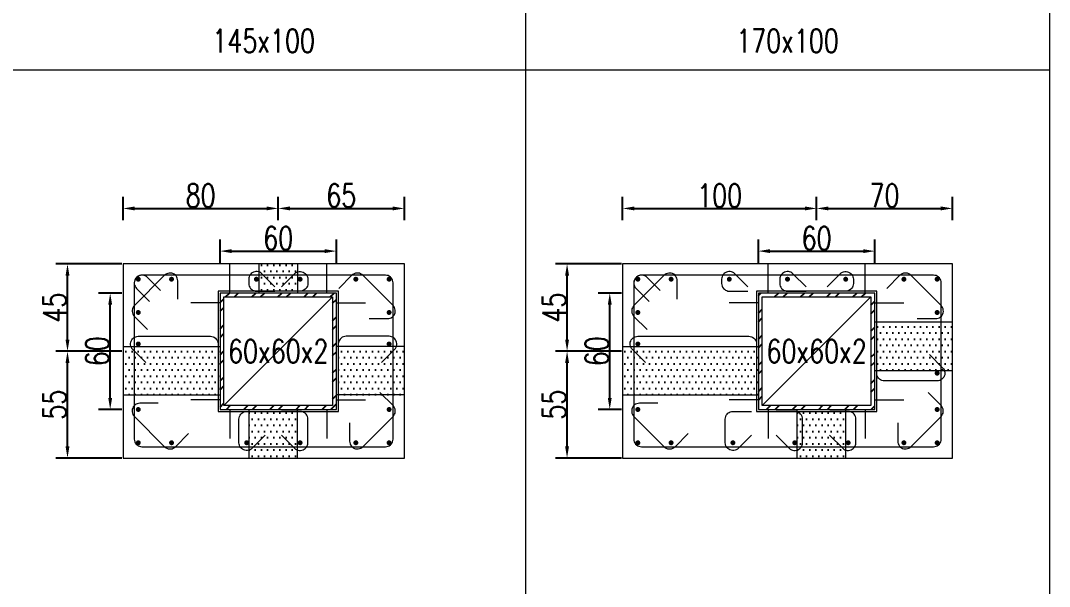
# Model space of a CAD drawing. Header units: millimetres. Extents: x 0 to 3905, y 0 to 8880.
# Drawn here: x 3375 to 3905, y 2146 to 2437 of the extents above; entities that cross this region are included whole.
import ezdxf
from ezdxf.enums import TextEntityAlignment as Align

# ---------------------------------------------------------------- set-up
doc = ezdxf.new("R2010")
doc.units = ezdxf.units.MM
doc.layers.get('DEFPOINTS').update_dxf_attribs({"color": 3})
for name, color, linetype in [('Hatch線', 6, 'Continuous'), ('TC-鋼粱', 132, 'Continuous'), ('主筋斷面', 2, 'Continuous'), ('文字-斷面尺寸', 7, 'Continuous'), ('文字-輔助字', 7, 'Continuous'), ('柱斷面線', 4, 'Continuous'), ('標註字', 4, 'Continuous'), ('箍筋線', 1, 'Continuous'), ('網格線', 7, 'Continuous'), ('鋼柱', 11, 'Continuous')]:
    doc.layers.add(name, color=color, linetype=linetype)
doc.styles.add('note', font='txt.shx', dxfattribs={"width": 0.75, "height": 12})
doc.styles.add('txt', font='txt.shx', dxfattribs={"height": 0.2, "bigfont": 'chineset.shx'})
doc.dimstyles.new('RCAD_DIM', dxfattribs={"dimtxt": 12, "dimasz": 6, "dimexe": 6, "dimexo": 0.625, "dimtad": 1, "dimdec": 0, "dimdsep": 46, "dimtxsty": 'note', "dimcen": 2.5, "dimclrd": 256, "dimclre": 256, "dimclrt": 256, "dimadec": 0, "dimazin": 0, "dimtfac": 1, "dimtmove": 0, "dimatfit": 3, "dimfxl": 0, "dimtolj": 1, "dimarcsym": 0})

# ---------------------------------------------------------------- blocks, each defined once
blk = doc.blocks.new('*D1896')
at = {"layer": 'DEFPOINTS', "color": 0}
for p in [(3537.5, 2318.62), (3477.5, 2312), (3537.5, 2312)]:
    blk.add_point(p, dxfattribs=at)
at = {"layer": '標註字', "lineweight": -2}
for p, q in [((3477.5, 2312.62), (3477.5, 2324.62)), ((3537.5, 2312.62), (3537.5, 2324.62)), ((3483.5, 2318.62), (3531.5, 2318.62))]:
    blk.add_line(p, q, dxfattribs=at)
at = {"layer": '標註字'}
for points in [[(3483.5, 2319.62), (3483.5, 2317.62), (3477.5, 2318.62)], [(3531.5, 2317.62), (3531.5, 2319.62), (3537.5, 2318.62)]]:
    blk.add_solid(points, dxfattribs=at)
at = {"layer": '標註字', "insert": (3507.5, 2325.25), "char_height": 12, "attachment_point": 5, "style": 'note'}
blk.add_mtext('\\A1;60', dxfattribs=at)
blk = doc.blocks.new('*D1897')
at = {"layer": 'DEFPOINTS', "color": 0}
for p in [(3420.88, 2297), (3427.5, 2297), (3427.5, 2237)]:
    blk.add_point(p, dxfattribs=at)
at = {"layer": '標註字', "lineweight": -2}
for p, q in [((3426.88, 2297), (3414.88, 2297)), ((3420.88, 2243), (3420.88, 2291)), ((3426.88, 2237), (3414.88, 2237))]:
    blk.add_line(p, q, dxfattribs=at)
at = {"layer": '標註字'}
for points in [[(3421.88, 2291), (3419.88, 2291), (3420.88, 2297)], [(3419.88, 2243), (3421.88, 2243), (3420.88, 2237)]]:
    blk.add_solid(points, dxfattribs=at)
at = {"layer": '標註字', "insert": (3414.25, 2267), "char_height": 12, "attachment_point": 5, "rotation": 90, "style": 'note'}
blk.add_mtext('\\A1;60', dxfattribs=at)
blk = doc.blocks.new('*D1898')
at = {"layer": 'DEFPOINTS', "color": 0}
for p in [(3507.5, 2340.62), (3427.5, 2334), (3507.5, 2334)]:
    blk.add_point(p, dxfattribs=at)
at = {"layer": '標註字', "lineweight": -2}
for p, q in [((3427.5, 2334.62), (3427.5, 2346.62)), ((3507.5, 2334.62), (3507.5, 2346.62)), ((3433.5, 2340.62), (3501.5, 2340.62))]:
    blk.add_line(p, q, dxfattribs=at)
at = {"layer": '標註字'}
for points in [[(3433.5, 2341.62), (3433.5, 2339.62), (3427.5, 2340.62)], [(3501.5, 2339.62), (3501.5, 2341.62), (3507.5, 2340.62)]]:
    blk.add_solid(points, dxfattribs=at)
at = {"layer": '標註字', "insert": (3467.5, 2347.25), "char_height": 12, "attachment_point": 5, "style": 'note'}
blk.add_mtext('\\A1;80', dxfattribs=at)
blk = doc.blocks.new('*D1899')
at = {"layer": 'DEFPOINTS', "color": 0}
for p in [(3572.5, 2340.62), (3507.5, 2334), (3572.5, 2334)]:
    blk.add_point(p, dxfattribs=at)
at = {"layer": '標註字', "lineweight": -2}
for p, q in [((3507.5, 2334.62), (3507.5, 2346.62)), ((3572.5, 2334.62), (3572.5, 2346.62)), ((3513.5, 2340.62), (3566.5, 2340.62))]:
    blk.add_line(p, q, dxfattribs=at)
at = {"layer": '標註字'}
for points in [[(3513.5, 2341.62), (3513.5, 2339.62), (3507.5, 2340.62)], [(3566.5, 2339.62), (3566.5, 2341.62), (3572.5, 2340.62)]]:
    blk.add_solid(points, dxfattribs=at)
at = {"layer": '標註字', "insert": (3540, 2347.25), "char_height": 12, "attachment_point": 5, "style": 'note'}
blk.add_mtext('\\A1;65', dxfattribs=at)
blk = doc.blocks.new('*D1900')
at = {"layer": 'DEFPOINTS', "color": 0}
for p in [(3398.88, 2267), (3427.5, 2267), (3427.5, 2212)]:
    blk.add_point(p, dxfattribs=at)
at = {"layer": '標註字', "lineweight": -2}
for p, q in [((3426.88, 2267), (3392.88, 2267)), ((3398.88, 2218), (3398.88, 2261)), ((3426.88, 2212), (3392.88, 2212))]:
    blk.add_line(p, q, dxfattribs=at)
at = {"layer": '標註字'}
for points in [[(3399.88, 2261), (3397.88, 2261), (3398.88, 2267)], [(3397.88, 2218), (3399.88, 2218), (3398.88, 2212)]]:
    blk.add_solid(points, dxfattribs=at)
at = {"layer": '標註字', "insert": (3392.25, 2239.5), "char_height": 12, "attachment_point": 5, "rotation": 90, "style": 'note'}
blk.add_mtext('\\A1;55', dxfattribs=at)
blk = doc.blocks.new('*D1901')
at = {"layer": 'DEFPOINTS', "color": 0}
for p in [(3398.88, 2312), (3427.5, 2312), (3427.5, 2267)]:
    blk.add_point(p, dxfattribs=at)
at = {"layer": '標註字', "lineweight": -2}
for p, q in [((3426.88, 2312), (3392.88, 2312)), ((3398.88, 2273), (3398.88, 2306)), ((3426.88, 2267), (3392.88, 2267))]:
    blk.add_line(p, q, dxfattribs=at)
at = {"layer": '標註字'}
for points in [[(3399.88, 2306), (3397.88, 2306), (3398.88, 2312)], [(3397.88, 2273), (3399.88, 2273), (3398.88, 2267)]]:
    blk.add_solid(points, dxfattribs=at)
at = {"layer": '標註字', "insert": (3392.25, 2289.5), "char_height": 12, "attachment_point": 5, "rotation": 90, "style": 'note'}
blk.add_mtext('\\A1;45', dxfattribs=at)
blk = doc.blocks.new('Circle_Filled')
at = {"const_width": 0.5}
blk.add_lwpolyline([(-0.25, 0, 1), (0.25, 0, 1)], format="xyb", close=True, dxfattribs=at)
blk = doc.blocks.new('*D2028')
at = {"layer": 'DEFPOINTS', "color": 0}
for p in [(3815, 2318.62), (3755, 2312), (3815, 2312)]:
    blk.add_point(p, dxfattribs=at)
at = {"layer": '標註字', "lineweight": -2}
for p, q in [((3755, 2312.62), (3755, 2324.62)), ((3815, 2312.62), (3815, 2324.62)), ((3761, 2318.62), (3809, 2318.62))]:
    blk.add_line(p, q, dxfattribs=at)
at = {"layer": '標註字'}
for points in [[(3761, 2319.62), (3761, 2317.62), (3755, 2318.62)], [(3809, 2317.62), (3809, 2319.62), (3815, 2318.62)]]:
    blk.add_solid(points, dxfattribs=at)
at = {"layer": '標註字', "insert": (3785, 2325.25), "char_height": 12, "attachment_point": 5, "style": 'note'}
blk.add_mtext('\\A1;60', dxfattribs=at)
blk = doc.blocks.new('*D2029')
at = {"layer": 'DEFPOINTS', "color": 0}
for p in [(3678.38, 2297), (3685, 2297), (3685, 2237)]:
    blk.add_point(p, dxfattribs=at)
at = {"layer": '標註字', "lineweight": -2}
for p, q in [((3684.38, 2297), (3672.38, 2297)), ((3678.38, 2243), (3678.38, 2291)), ((3684.38, 2237), (3672.38, 2237))]:
    blk.add_line(p, q, dxfattribs=at)
at = {"layer": '標註字'}
for points in [[(3679.38, 2291), (3677.38, 2291), (3678.38, 2297)], [(3677.38, 2243), (3679.38, 2243), (3678.38, 2237)]]:
    blk.add_solid(points, dxfattribs=at)
at = {"layer": '標註字', "insert": (3671.75, 2267), "char_height": 12, "attachment_point": 5, "rotation": 90, "style": 'note'}
blk.add_mtext('\\A1;60', dxfattribs=at)
blk = doc.blocks.new('*D2030')
at = {"layer": 'DEFPOINTS', "color": 0}
for p in [(3785, 2340.62), (3685, 2334), (3785, 2334)]:
    blk.add_point(p, dxfattribs=at)
at = {"layer": '標註字', "lineweight": -2}
for p, q in [((3685, 2334.62), (3685, 2346.62)), ((3785, 2334.62), (3785, 2346.62)), ((3691, 2340.62), (3779, 2340.62))]:
    blk.add_line(p, q, dxfattribs=at)
at = {"layer": '標註字'}
for points in [[(3691, 2341.62), (3691, 2339.62), (3685, 2340.62)], [(3779, 2339.62), (3779, 2341.62), (3785, 2340.62)]]:
    blk.add_solid(points, dxfattribs=at)
at = {"layer": '標註字', "insert": (3735, 2347.25), "char_height": 12, "attachment_point": 5, "style": 'note'}
blk.add_mtext('\\A1;100', dxfattribs=at)
blk = doc.blocks.new('*D2031')
at = {"layer": 'DEFPOINTS', "color": 0}
for p in [(3855, 2340.62), (3785, 2334), (3855, 2334)]:
    blk.add_point(p, dxfattribs=at)
at = {"layer": '標註字', "lineweight": -2}
for p, q in [((3785, 2334.62), (3785, 2346.62)), ((3855, 2334.62), (3855, 2346.62)), ((3791, 2340.62), (3849, 2340.62))]:
    blk.add_line(p, q, dxfattribs=at)
at = {"layer": '標註字'}
for points in [[(3791, 2341.62), (3791, 2339.62), (3785, 2340.62)], [(3849, 2339.62), (3849, 2341.62), (3855, 2340.62)]]:
    blk.add_solid(points, dxfattribs=at)
at = {"layer": '標註字', "insert": (3820, 2347.25), "char_height": 12, "attachment_point": 5, "style": 'note'}
blk.add_mtext('\\A1;70', dxfattribs=at)
blk = doc.blocks.new('*D2032')
at = {"layer": 'DEFPOINTS', "color": 0}
for p in [(3656.38, 2267), (3685, 2267), (3685, 2212)]:
    blk.add_point(p, dxfattribs=at)
at = {"layer": '標註字', "lineweight": -2}
for p, q in [((3684.38, 2267), (3650.38, 2267)), ((3656.38, 2218), (3656.38, 2261)), ((3684.38, 2212), (3650.38, 2212))]:
    blk.add_line(p, q, dxfattribs=at)
at = {"layer": '標註字'}
for points in [[(3657.38, 2261), (3655.38, 2261), (3656.38, 2267)], [(3655.38, 2218), (3657.38, 2218), (3656.38, 2212)]]:
    blk.add_solid(points, dxfattribs=at)
at = {"layer": '標註字', "insert": (3649.75, 2239.5), "char_height": 12, "attachment_point": 5, "rotation": 90, "style": 'note'}
blk.add_mtext('\\A1;55', dxfattribs=at)
blk = doc.blocks.new('*D2033')
at = {"layer": 'DEFPOINTS', "color": 0}
for p in [(3656.38, 2312), (3685, 2312), (3685, 2267)]:
    blk.add_point(p, dxfattribs=at)
at = {"layer": '標註字', "lineweight": -2}
for p, q in [((3684.38, 2312), (3650.38, 2312)), ((3656.38, 2273), (3656.38, 2306)), ((3684.38, 2267), (3650.38, 2267))]:
    blk.add_line(p, q, dxfattribs=at)
at = {"layer": '標註字'}
for points in [[(3657.38, 2306), (3655.38, 2306), (3656.38, 2312)], [(3655.38, 2273), (3657.38, 2273), (3656.38, 2267)]]:
    blk.add_solid(points, dxfattribs=at)
at = {"layer": '標註字', "insert": (3649.75, 2289.5), "char_height": 12, "attachment_point": 5, "rotation": 90, "style": 'note'}
blk.add_mtext('\\A1;45', dxfattribs=at)

msp = doc.modelspace()

# ---------------------------------------------------------------- hatches: boundary and pattern name
at = {"layer": 'Hatch線'}
h = msp.add_hatch(dxfattribs=at)
h.set_pattern_fill('ANSI32', color=256, style=0)
h.paths.add_polyline_path([(3477.5, 2237), (3537.5, 2237), (3537.5, 2297), (3477.5, 2297)], flags=17)
h.paths.add_polyline_path([(3479.5, 2239), (3479.5, 2295), (3535.5, 2295), (3535.5, 2239)])
h = msp.add_hatch(dxfattribs=at)
h.set_pattern_fill('ANSI32', color=256, style=0)
h.paths.add_polyline_path([(3755, 2237), (3815, 2237), (3815, 2297), (3755, 2297)], flags=17)
h.paths.add_polyline_path([(3757, 2239), (3757, 2295), (3813, 2295), (3813, 2239)])
at = {"layer": 'TC-鋼粱'}
h = msp.add_hatch(dxfattribs=at)
h.set_pattern_fill('DOTS', color=256, scale=2, style=0)
h.paths.add_polyline_path([(3517.5, 2312), (3497.5, 2312), (3497.5, 2297), (3517.5, 2297)], flags=17)
h = msp.add_hatch(dxfattribs=at)
h.set_pattern_fill('DOTS', color=256, scale=2, style=0)
h.paths.add_polyline_path([(3855, 2257), (3855, 2282), (3815, 2282), (3815, 2257)], flags=17)
h = msp.add_hatch(dxfattribs=at)
h.set_pattern_fill('DOTS', color=256, scale=2, style=0)
h.paths.add_polyline_path([(3427.5, 2269.5), (3427.5, 2244.5), (3477.5, 2244.5), (3477.5, 2269.5)], flags=17)
h = msp.add_hatch(dxfattribs=at)
h.set_pattern_fill('DOTS', color=256, scale=2, style=0)
h.paths.add_polyline_path([(3572.5, 2244.5), (3572.5, 2269.5), (3537.5, 2269.5), (3537.5, 2244.5)], flags=17)
h = msp.add_hatch(dxfattribs=at)
h.set_pattern_fill('DOTS', color=256, scale=2, style=0)
h.paths.add_polyline_path([(3685, 2269.5), (3685, 2244.5), (3755, 2244.5), (3755, 2269.5)], flags=17)
h = msp.add_hatch(dxfattribs=at)
h.set_pattern_fill('DOTS', color=256, scale=2, style=0)
h.paths.add_polyline_path([(3492.5, 2212), (3517.5, 2212), (3517.5, 2237), (3492.5, 2237)], flags=17)
h = msp.add_hatch(dxfattribs=at)
h.set_pattern_fill('DOTS', color=256, scale=2, style=0)
h.paths.add_polyline_path([(3775, 2212), (3800, 2212), (3800, 2237), (3775, 2237)], flags=17)

# ---------------------------------------------------------------- linework, layer by layer
at = {"layer": 'DEFPOINTS', "lineweight": 5}
for points in [[(3482.5, 2297), (3482.5, 2312)], [(3532.5, 2297), (3532.5, 2312)], [(3760, 2297), (3760, 2312)], [(3810, 2297), (3810, 2312)], [(3477.5, 2236), (3538.5, 2236), (3538.5, 2298), (3476.5, 2298), (3476.5, 2236), (3477.5, 2236)], [(3755, 2236), (3816, 2236), (3816, 2298), (3754, 2298), (3754, 2236), (3755, 2236)], [(3477.5, 2292), (3462.5, 2292)], [(3479.5, 2239), (3535.5, 2295)], [(3537.5, 2292), (3552.5, 2292)], [(3755, 2292), (3740, 2292)], [(3757, 2239), (3813, 2295)], [(3815, 2292), (3830, 2292)], [(3477.5, 2242), (3462.5, 2242)], [(3537.5, 2242), (3552.5, 2242)], [(3755, 2242), (3740, 2242)], [(3815, 2242), (3830, 2242)], [(3482.5, 2237), (3482.5, 2222)], [(3532.5, 2237), (3532.5, 2222)], [(3760, 2237), (3760, 2222)], [(3810, 2237), (3810, 2222)]]:
    msp.add_lwpolyline(points, dxfattribs=at)
at = {"layer": 'TC-鋼粱', "lineweight": 5}
for points in [[(3497.5, 2312), (3497.5, 2297)], [(3517.5, 2312), (3517.5, 2297)], [(3855, 2282), (3815, 2282)], [(3427.5, 2269.5), (3477.5, 2269.5)], [(3572.5, 2269.5), (3537.5, 2269.5)], [(3685, 2269.5), (3755, 2269.5)], [(3855, 2257), (3815, 2257)], [(3427.5, 2244.5), (3477.5, 2244.5)], [(3572.5, 2244.5), (3537.5, 2244.5)], [(3685, 2244.5), (3755, 2244.5)], [(3492.5, 2212), (3492.5, 2237)], [(3517.5, 2212), (3517.5, 2237)], [(3775, 2212), (3775, 2237)], [(3800, 2212), (3800, 2237)]]:
    msp.add_lwpolyline(points, dxfattribs=at)
at = {"layer": '柱斷面線', "lineweight": 5}
for points in [[(3427.5, 2212), (3572.5, 2212), (3572.5, 2312), (3427.5, 2312), (3427.5, 2212)], [(3685, 2212), (3855, 2212), (3855, 2312), (3685, 2312), (3685, 2212)]]:
    msp.add_lwpolyline(points, dxfattribs=at)
at = {"layer": '箍筋線', "lineweight": 5}
for points in [[(3455.69, 2293.81), (3455.69, 2303.35), (3455.63, 2304.02), (3455.46, 2304.66), (3455.19, 2305.27), (3454.82, 2305.83), (3454.36, 2306.32), (3453.83, 2306.72), (3453.23, 2307.02), (3452.6, 2307.23), (3451.93, 2307.32), (3451.27, 2307.3), (3450.61, 2307.17), (3449.99, 2306.93), (3449.41, 2306.59), (3448.9, 2306.16), (3433.34, 2290.6), (3432.89, 2290.07), (3432.55, 2289.47), (3432.31, 2288.82), (3432.19, 2288.13), (3432.19, 2287.44), (3432.31, 2286.76), (3432.55, 2286.11), (3432.89, 2285.51), (3433.34, 2284.98), (3440.08, 2278.23)], [(3505.79, 2300.2), (3499.04, 2306.95), (3498.53, 2307.38), (3497.95, 2307.72), (3497.33, 2307.96), (3496.68, 2308.09), (3496.01, 2308.11), (3495.35, 2308.02), (3494.71, 2307.81), (3494.12, 2307.51), (3493.58, 2307.1), (3493.12, 2306.62), (3492.75, 2306.06), (3492.48, 2305.45), (3492.31, 2304.81), (3492.26, 2304.14), (3492.26, 2301.97), (3492.32, 2301.28), (3492.49, 2300.62), (3492.79, 2299.99), (3493.18, 2299.42), (3493.67, 2298.93), (3494.24, 2298.53), (3494.87, 2298.24), (3495.54, 2298.06), (3496.23, 2298), (3505.77, 2298)], [(3509.21, 2300.2), (3515.96, 2306.95), (3516.47, 2307.38), (3517.05, 2307.72), (3517.67, 2307.96), (3518.32, 2308.09), (3518.99, 2308.11), (3519.65, 2308.02), (3520.29, 2307.81), (3520.88, 2307.51), (3521.42, 2307.1), (3521.88, 2306.62), (3522.25, 2306.06), (3522.52, 2305.45), (3522.69, 2304.81), (3522.74, 2304.14), (3522.74, 2301.97), (3522.68, 2301.28), (3522.51, 2300.62), (3522.21, 2299.99), (3521.81, 2299.42), (3521.33, 2298.93), (3520.76, 2298.53), (3520.13, 2298.24), (3519.46, 2298.06), (3518.77, 2298), (3509.23, 2298)], [(3554.31, 2283.81), (3563.85, 2283.81), (3564.52, 2283.87), (3565.16, 2284.04), (3565.77, 2284.31), (3566.33, 2284.68), (3566.82, 2285.14), (3567.22, 2285.67), (3567.52, 2286.27), (3567.73, 2286.9), (3567.82, 2287.57), (3567.8, 2288.23), (3567.67, 2288.89), (3567.43, 2289.51), (3567.09, 2290.09), (3566.66, 2290.6), (3551.1, 2306.16), (3550.57, 2306.61), (3549.97, 2306.95), (3549.32, 2307.19), (3548.63, 2307.31), (3547.94, 2307.31), (3547.26, 2307.19), (3546.61, 2306.95), (3546.01, 2306.61), (3545.48, 2306.16), (3538.73, 2299.42)], [(3713.19, 2293.81), (3713.19, 2303.35), (3713.13, 2304.02), (3712.96, 2304.66), (3712.69, 2305.27), (3712.32, 2305.83), (3711.86, 2306.32), (3711.33, 2306.72), (3710.73, 2307.02), (3710.1, 2307.23), (3709.43, 2307.32), (3708.77, 2307.3), (3708.11, 2307.17), (3707.49, 2306.93), (3706.91, 2306.59), (3706.4, 2306.16), (3690.84, 2290.6), (3690.39, 2290.07), (3690.05, 2289.47), (3689.81, 2288.82), (3689.69, 2288.13), (3689.69, 2287.44), (3689.81, 2286.76), (3690.05, 2286.11), (3690.39, 2285.51), (3690.84, 2284.98), (3697.58, 2278.23)], [(3749.56, 2300.2), (3742.81, 2306.95), (3742.3, 2307.38), (3741.72, 2307.72), (3741.1, 2307.96), (3740.45, 2308.09), (3739.78, 2308.11), (3739.12, 2308.02), (3738.48, 2307.81), (3737.89, 2307.51), (3737.35, 2307.1), (3736.89, 2306.62), (3736.52, 2306.06), (3736.25, 2305.45), (3736.08, 2304.81), (3736.03, 2304.14), (3736.03, 2301.97), (3736.09, 2301.28), (3736.26, 2300.62), (3736.56, 2299.99), (3736.95, 2299.42), (3737.44, 2298.93), (3738.01, 2298.53), (3738.64, 2298.24), (3739.31, 2298.06), (3740, 2298), (3749.54, 2298)], [(3779.56, 2300.2), (3772.81, 2306.95), (3772.3, 2307.38), (3771.72, 2307.72), (3771.1, 2307.96), (3770.45, 2308.09), (3769.78, 2308.11), (3769.12, 2308.02), (3768.48, 2307.81), (3767.89, 2307.51), (3767.35, 2307.1), (3766.89, 2306.62), (3766.52, 2306.06), (3766.25, 2305.45), (3766.08, 2304.81), (3766.03, 2304.14), (3766.03, 2301.97), (3766.09, 2301.28), (3766.26, 2300.62), (3766.56, 2299.99), (3766.95, 2299.42), (3767.44, 2298.93), (3768.01, 2298.53), (3768.64, 2298.24), (3769.31, 2298.06), (3770, 2298), (3779.54, 2298)], [(3790.44, 2300.2), (3797.19, 2306.95), (3797.7, 2307.38), (3798.28, 2307.72), (3798.9, 2307.96), (3799.55, 2308.09), (3800.22, 2308.11), (3800.88, 2308.02), (3801.52, 2307.81), (3802.11, 2307.51), (3802.65, 2307.1), (3803.11, 2306.62), (3803.48, 2306.06), (3803.75, 2305.45), (3803.92, 2304.81), (3803.97, 2304.14), (3803.97, 2301.97), (3803.91, 2301.28), (3803.74, 2300.62), (3803.44, 2299.99), (3803.05, 2299.42), (3802.56, 2298.93), (3801.99, 2298.53), (3801.36, 2298.24), (3800.69, 2298.06), (3800, 2298), (3790.46, 2298)], [(3836.81, 2283.81), (3846.35, 2283.81), (3847.02, 2283.87), (3847.66, 2284.04), (3848.27, 2284.31), (3848.83, 2284.68), (3849.32, 2285.14), (3849.72, 2285.67), (3850.02, 2286.27), (3850.23, 2286.9), (3850.32, 2287.57), (3850.3, 2288.23), (3850.17, 2288.89), (3849.93, 2289.51), (3849.59, 2290.09), (3849.16, 2290.6), (3833.6, 2306.16), (3833.07, 2306.61), (3832.47, 2306.95), (3831.82, 2307.19), (3831.13, 2307.31), (3830.44, 2307.31), (3829.76, 2307.19), (3829.11, 2306.95), (3828.51, 2306.61), (3827.98, 2306.16), (3821.23, 2299.42)], [(3446.83, 2298.29), (3440.08, 2305.04), (3439.57, 2305.47), (3438.99, 2305.81), (3438.37, 2306.05), (3437.72, 2306.18), (3437.05, 2306.2), (3436.39, 2306.11), (3435.75, 2305.9), (3435.16, 2305.6), (3434.62, 2305.19), (3434.16, 2304.71), (3433.79, 2304.15), (3433.52, 2303.54), (3433.35, 2302.9), (3433.29, 2302.23), (3433.29, 2221.77), (3433.36, 2221.08), (3433.53, 2220.41), (3433.83, 2219.78), (3434.22, 2219.21), (3434.71, 2218.72), (3435.28, 2218.33), (3435.91, 2218.03), (3436.58, 2217.86), (3437.27, 2217.79), (3562.73, 2217.79), (3563.42, 2217.86), (3564.09, 2218.03), (3564.72, 2218.33), (3565.29, 2218.72), (3565.78, 2219.21), (3566.17, 2219.78), (3566.47, 2220.41), (3566.64, 2221.08), (3566.71, 2221.77), (3566.71, 2302.23), (3566.64, 2302.92), (3566.47, 2303.59), (3566.17, 2304.22), (3565.78, 2304.79), (3565.29, 2305.28), (3564.72, 2305.67), (3564.09, 2305.97), (3563.42, 2306.14), (3562.73, 2306.21), (3437.27, 2306.21), (3436.6, 2306.15), (3435.96, 2305.98), (3435.35, 2305.71), (3434.79, 2305.34), (3434.31, 2304.88), (3433.9, 2304.34), (3433.6, 2303.75), (3433.39, 2303.11), (3433.3, 2302.45), (3433.32, 2301.78), (3433.45, 2301.13), (3433.69, 2300.51), (3434.03, 2299.93), (3434.46, 2299.42), (3441.21, 2292.67)], [(3704.33, 2298.29), (3697.58, 2305.04), (3697.07, 2305.47), (3696.49, 2305.81), (3695.87, 2306.05), (3695.22, 2306.18), (3694.55, 2306.2), (3693.89, 2306.11), (3693.25, 2305.9), (3692.66, 2305.6), (3692.12, 2305.19), (3691.66, 2304.71), (3691.29, 2304.15), (3691.02, 2303.54), (3690.85, 2302.9), (3690.79, 2302.23), (3690.79, 2221.77), (3690.86, 2221.08), (3691.03, 2220.41), (3691.33, 2219.78), (3691.72, 2219.21), (3692.21, 2218.72), (3692.78, 2218.33), (3693.41, 2218.03), (3694.08, 2217.86), (3694.77, 2217.79), (3845.23, 2217.79), (3845.92, 2217.86), (3846.59, 2218.03), (3847.22, 2218.33), (3847.79, 2218.72), (3848.28, 2219.21), (3848.67, 2219.78), (3848.97, 2220.41), (3849.14, 2221.08), (3849.21, 2221.77), (3849.21, 2302.23), (3849.14, 2302.92), (3848.97, 2303.59), (3848.67, 2304.22), (3848.28, 2304.79), (3847.79, 2305.28), (3847.22, 2305.67), (3846.59, 2305.97), (3845.92, 2306.14), (3845.23, 2306.21), (3694.77, 2306.21), (3694.1, 2306.15), (3693.46, 2305.98), (3692.85, 2305.71), (3692.29, 2305.34), (3691.81, 2304.88), (3691.4, 2304.34), (3691.1, 2303.75), (3690.89, 2303.11), (3690.8, 2302.45), (3690.82, 2301.78), (3690.95, 2301.13), (3691.19, 2300.51), (3691.53, 2299.93), (3691.96, 2299.42), (3698.71, 2292.67)], [(3439.3, 2261.21), (3432.55, 2267.96), (3432.12, 2268.47), (3431.78, 2269.05), (3431.54, 2269.67), (3431.41, 2270.32), (3431.39, 2270.99), (3431.48, 2271.65), (3431.69, 2272.29), (3431.99, 2272.88), (3432.4, 2273.42), (3432.88, 2273.88), (3433.44, 2274.25), (3434.05, 2274.52), (3434.69, 2274.69), (3435.36, 2274.74), (3472.53, 2274.74), (3473.22, 2274.68), (3473.88, 2274.51), (3474.51, 2274.21), (3475.08, 2273.81), (3475.57, 2273.32), (3475.97, 2272.76), (3476.26, 2272.13), (3476.44, 2271.46), (3476.5, 2270.77), (3476.5, 2261.23)], [(3560.7, 2261.21), (3567.45, 2267.96), (3567.88, 2268.47), (3568.22, 2269.05), (3568.46, 2269.67), (3568.59, 2270.32), (3568.61, 2270.99), (3568.52, 2271.65), (3568.31, 2272.29), (3568.01, 2272.88), (3567.6, 2273.42), (3567.12, 2273.88), (3566.56, 2274.25), (3565.95, 2274.52), (3565.31, 2274.69), (3564.64, 2274.74), (3542.43, 2274.74), (3541.74, 2274.68), (3541.07, 2274.51), (3540.44, 2274.21), (3539.88, 2273.81), (3539.39, 2273.32), (3538.99, 2272.76), (3538.7, 2272.13), (3538.52, 2271.46), (3538.46, 2270.77), (3538.46, 2261.23)], [(3696.8, 2261.21), (3690.05, 2267.96), (3689.62, 2268.47), (3689.28, 2269.05), (3689.04, 2269.67), (3688.91, 2270.32), (3688.89, 2270.99), (3688.98, 2271.65), (3689.19, 2272.29), (3689.49, 2272.88), (3689.9, 2273.42), (3690.38, 2273.88), (3690.94, 2274.25), (3691.55, 2274.52), (3692.19, 2274.69), (3692.86, 2274.74), (3750.02, 2274.74), (3750.72, 2274.68), (3751.38, 2274.51), (3752.01, 2274.21), (3752.58, 2273.81), (3753.07, 2273.32), (3753.47, 2272.76), (3753.76, 2272.13), (3753.94, 2271.46), (3754, 2270.77), (3754, 2261.23)], [(3843.2, 2265.29), (3849.95, 2258.54), (3850.38, 2258.03), (3850.72, 2257.45), (3850.96, 2256.83), (3851.09, 2256.17), (3851.11, 2255.51), (3851.02, 2254.85), (3850.81, 2254.21), (3850.51, 2253.62), (3850.1, 2253.08), (3849.62, 2252.62), (3849.06, 2252.25), (3848.45, 2251.98), (3847.81, 2251.81), (3847.14, 2251.75), (3819.97, 2251.75), (3819.28, 2251.82), (3818.62, 2251.99), (3817.99, 2252.29), (3817.42, 2252.68), (3816.93, 2253.17), (3816.53, 2253.74), (3816.24, 2254.37), (3816.06, 2255.04), (3816, 2255.73), (3816, 2265.27)], [(3544.31, 2230.19), (3544.31, 2220.65), (3544.37, 2219.98), (3544.54, 2219.34), (3544.81, 2218.73), (3545.18, 2218.17), (3545.64, 2217.68), (3546.17, 2217.28), (3546.77, 2216.98), (3547.4, 2216.77), (3548.07, 2216.68), (3548.73, 2216.7), (3549.39, 2216.83), (3550.01, 2217.07), (3550.59, 2217.41), (3551.1, 2217.84), (3566.66, 2233.4), (3567.11, 2233.93), (3567.45, 2234.53), (3567.69, 2235.18), (3567.81, 2235.87), (3567.81, 2236.56), (3567.69, 2237.24), (3567.45, 2237.89), (3567.11, 2238.49), (3566.66, 2239.02), (3559.92, 2245.77)], [(3826.81, 2230.19), (3826.81, 2220.65), (3826.87, 2219.98), (3827.04, 2219.34), (3827.31, 2218.73), (3827.68, 2218.17), (3828.14, 2217.68), (3828.67, 2217.28), (3829.27, 2216.98), (3829.9, 2216.77), (3830.57, 2216.68), (3831.23, 2216.7), (3831.89, 2216.83), (3832.51, 2217.07), (3833.09, 2217.41), (3833.6, 2217.84), (3849.16, 2233.4), (3849.61, 2233.93), (3849.95, 2234.53), (3850.19, 2235.18), (3850.31, 2235.87), (3850.31, 2236.56), (3850.19, 2237.24), (3849.95, 2237.89), (3849.61, 2238.49), (3849.16, 2239.02), (3842.42, 2245.77)], [(3445.69, 2240.19), (3436.15, 2240.19), (3435.48, 2240.13), (3434.84, 2239.96), (3434.23, 2239.69), (3433.67, 2239.32), (3433.18, 2238.86), (3432.78, 2238.33), (3432.48, 2237.73), (3432.27, 2237.1), (3432.18, 2236.43), (3432.2, 2235.77), (3432.33, 2235.11), (3432.57, 2234.49), (3432.91, 2233.91), (3433.34, 2233.4), (3448.9, 2217.84), (3449.43, 2217.39), (3450.03, 2217.05), (3450.68, 2216.81), (3451.37, 2216.69), (3452.06, 2216.69), (3452.74, 2216.81), (3453.39, 2217.05), (3453.99, 2217.39), (3454.52, 2217.84), (3461.27, 2224.58)], [(3703.19, 2240.19), (3693.65, 2240.19), (3692.98, 2240.13), (3692.34, 2239.96), (3691.73, 2239.69), (3691.17, 2239.32), (3690.68, 2238.86), (3690.28, 2238.33), (3689.98, 2237.73), (3689.77, 2237.1), (3689.68, 2236.43), (3689.7, 2235.77), (3689.83, 2235.11), (3690.07, 2234.49), (3690.41, 2233.91), (3690.84, 2233.4), (3706.4, 2217.84), (3706.93, 2217.39), (3707.53, 2217.05), (3708.18, 2216.81), (3708.87, 2216.69), (3709.56, 2216.69), (3710.24, 2216.81), (3710.89, 2217.05), (3711.49, 2217.39), (3712.02, 2217.84), (3718.77, 2224.58)], [(3500.79, 2223.8), (3494.04, 2217.05), (3493.53, 2216.62), (3492.95, 2216.28), (3492.33, 2216.04), (3491.68, 2215.91), (3491.01, 2215.89), (3490.35, 2215.98), (3489.71, 2216.19), (3489.12, 2216.49), (3488.58, 2216.9), (3488.12, 2217.38), (3487.75, 2217.94), (3487.48, 2218.55), (3487.31, 2219.19), (3487.25, 2219.86), (3487.25, 2232.02), (3487.32, 2232.72), (3487.49, 2233.38), (3487.79, 2234.01), (3488.18, 2234.58), (3488.67, 2235.07), (3489.24, 2235.47), (3489.87, 2235.76), (3490.54, 2235.94), (3491.23, 2236), (3500.77, 2236)], [(3509.21, 2223.8), (3515.96, 2217.05), (3516.47, 2216.62), (3517.05, 2216.28), (3517.67, 2216.04), (3518.32, 2215.91), (3518.99, 2215.89), (3519.65, 2215.98), (3520.29, 2216.19), (3520.88, 2216.49), (3521.42, 2216.9), (3521.88, 2217.38), (3522.25, 2217.94), (3522.52, 2218.55), (3522.69, 2219.19), (3522.74, 2219.86), (3522.74, 2232.02), (3522.68, 2232.72), (3522.51, 2233.38), (3522.21, 2234.01), (3521.81, 2234.58), (3521.33, 2235.07), (3520.76, 2235.47), (3520.13, 2235.76), (3519.46, 2235.94), (3518.77, 2236), (3509.23, 2236)], [(3751.42, 2223.8), (3744.68, 2217.05), (3744.17, 2216.62), (3743.59, 2216.28), (3742.97, 2216.04), (3742.31, 2215.91), (3741.64, 2215.89), (3740.98, 2215.98), (3740.34, 2216.19), (3739.75, 2216.49), (3739.22, 2216.9), (3738.76, 2217.38), (3738.39, 2217.94), (3738.11, 2218.55), (3737.95, 2219.19), (3737.89, 2219.86), (3737.89, 2232.02), (3737.95, 2232.72), (3738.13, 2233.38), (3738.42, 2234.01), (3738.82, 2234.58), (3739.31, 2235.07), (3739.88, 2235.47), (3740.51, 2235.76), (3741.17, 2235.94), (3741.86, 2236), (3751.4, 2236)], [(3764.17, 2223.8), (3770.92, 2217.05), (3771.43, 2216.62), (3772.01, 2216.28), (3772.63, 2216.04), (3773.28, 2215.91), (3773.95, 2215.89), (3774.61, 2215.98), (3775.25, 2216.19), (3775.84, 2216.49), (3776.38, 2216.9), (3776.84, 2217.38), (3777.21, 2217.94), (3777.48, 2218.55), (3777.65, 2219.19), (3777.7, 2219.86), (3777.7, 2232.02), (3777.64, 2232.72), (3777.47, 2233.38), (3777.17, 2234.01), (3776.77, 2234.58), (3776.29, 2235.07), (3775.72, 2235.47), (3775.09, 2235.76), (3774.42, 2235.94), (3773.73, 2236), (3764.19, 2236)], [(3791.71, 2223.8), (3798.46, 2217.05), (3798.97, 2216.62), (3799.55, 2216.28), (3800.17, 2216.04), (3800.82, 2215.91), (3801.49, 2215.89), (3802.15, 2215.98), (3802.79, 2216.19), (3803.38, 2216.49), (3803.92, 2216.9), (3804.38, 2217.38), (3804.75, 2217.94), (3805.02, 2218.55), (3805.19, 2219.19), (3805.24, 2219.86), (3805.24, 2232.02), (3805.18, 2232.72), (3805.01, 2233.38), (3804.71, 2234.01), (3804.31, 2234.58), (3803.83, 2235.07), (3803.26, 2235.47), (3802.63, 2235.76), (3801.96, 2235.94), (3801.27, 2236), (3791.73, 2236)]]:
    msp.add_lwpolyline(points, dxfattribs=at)
at = {"layer": '網格線', "lineweight": 5}
for points in [[(3635, 2442), (3635, 2412)], [(3905, 2442), (3905, 2412)], [(3365, 2412), (3635, 2412)], [(3635, 2412), (3905, 2412)], [(3635, 2412), (3635, 2040)], [(3905, 2412), (3905, 2040)]]:
    msp.add_lwpolyline(points, dxfattribs=at)
at = {"layer": '鋼柱', "lineweight": 5}
for points in [[(3477.5, 2237), (3537.5, 2237), (3537.5, 2297), (3477.5, 2297), (3477.5, 2237)], [(3755, 2237), (3815, 2237), (3815, 2297), (3755, 2297), (3755, 2237)], [(3479.5, 2239), (3479.5, 2295), (3535.5, 2295), (3535.5, 2239), (3479.5, 2239)], [(3757, 2239), (3757, 2295), (3813, 2295), (3813, 2239), (3757, 2239)]]:
    msp.add_lwpolyline(points, dxfattribs=at)

# ---------------------------------------------------------------- block references
at = {"layer": '主筋斷面', "lineweight": 5, "xscale": 2.539999961853027, "yscale": 2.539999961853027}
for p in [(3435.36, 2304.14), (3452.5, 2304.14), (3496.23, 2304.14), (3518.77, 2304.14), (3547.5, 2304.14), (3564.64, 2304.14), (3692.86, 2304.14), (3710, 2304.14), (3740, 2304.14), (3770, 2304.14), (3800, 2304.14), (3830, 2304.14), (3847.14, 2304.14), (3435.36, 2287), (3564.64, 2287), (3692.86, 2287), (3847.14, 2287), (3435.36, 2270.77), (3564.64, 2270.77), (3692.86, 2270.77), (3847.14, 2255.73), (3435.36, 2237), (3564.64, 2237), (3692.86, 2237), (3847.14, 2237), (3435.36, 2219.86), (3452.5, 2219.86), (3491.23, 2219.86), (3518.77, 2219.86), (3547.5, 2219.86), (3564.64, 2219.86), (3692.86, 2219.86), (3710, 2219.86), (3741.86, 2219.86), (3773.73, 2219.86), (3801.27, 2219.86), (3830, 2219.86), (3847.14, 2219.86)]:
    msp.add_blockref('Circle_Filled', p, dxfattribs=at)

# ---------------------------------------------------------------- texts
at = {"layer": '文字-斷面尺寸', "style": 'txt', "width": 0.75}
for s, p in [('145x100', (3500, 2427)), ('170x100', (3770, 2427))]:
    msp.add_text(s, height=12, dxfattribs=at).set_placement(p, align=Align.MIDDLE)
at = {"layer": '文字-輔助字', "style": 'txt', "width": 0.75}
for p in [(3507.5, 2267), (3785, 2267)]:
    msp.add_text('60x60x2', height=12, dxfattribs=at).set_placement(p, align=Align.MIDDLE)

# ---------------------------------------------------------------- dimensions: what is measured, and where the dimension line sits
at = {"layer": '標註字'}
for base, p1, p2, picture, middle in [((3507.5, 2340.62), (3427.5, 2334), (3507.5, 2334), '*D1898', (3467.5, 2347.25)), ((3572.5, 2340.62), (3507.5, 2334), (3572.5, 2334), '*D1899', (3540, 2347.25)), ((3785, 2340.62), (3685, 2334), (3785, 2334), '*D2030', (3735, 2347.25)), ((3855, 2340.62), (3785, 2334), (3855, 2334), '*D2031', (3820, 2347.25)), ((3537.5, 2318.62), (3477.5, 2312), (3537.5, 2312), '*D1896', (3507.5, 2325.25)), ((3815, 2318.62), (3755, 2312), (3815, 2312), '*D2028', (3785, 2325.25))]:
    dim = msp.add_linear_dim(base=base, p1=p1, p2=p2, dimstyle='RCAD_DIM', dxfattribs=at)
    dim.commit()
    dim.dimension.update_dxf_attribs({"geometry": picture, "text_midpoint": middle})
for base, p1, p2, picture, middle in [((3398.88, 2312), (3427.5, 2267), (3427.5, 2312), '*D1901', (3392.25, 2289.5)), ((3656.38, 2312), (3685, 2267), (3685, 2312), '*D2033', (3649.75, 2289.5)), ((3420.88, 2297), (3427.5, 2237), (3427.5, 2297), '*D1897', (3414.25, 2267)), ((3678.38, 2297), (3685, 2237), (3685, 2297), '*D2029', (3671.75, 2267)), ((3398.88, 2267), (3427.5, 2212), (3427.5, 2267), '*D1900', (3392.25, 2239.5)), ((3656.38, 2267), (3685, 2212), (3685, 2267), '*D2032', (3649.75, 2239.5))]:
    dim = msp.add_linear_dim(base=base, p1=p1, p2=p2, angle=90, dimstyle='RCAD_DIM', dxfattribs=at)
    dim.commit()
    dim.dimension.update_dxf_attribs({"geometry": picture, "text_midpoint": middle})

doc.saveas('drawing.dxf')
